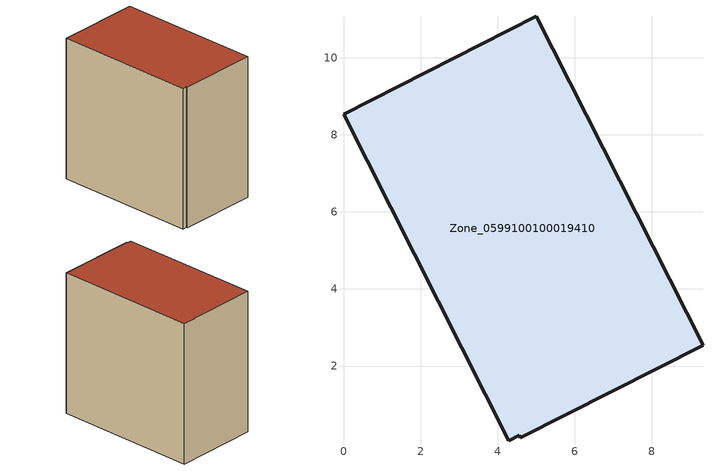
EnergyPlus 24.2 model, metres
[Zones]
Zone_0599100100019410
 floor ground (C_G): 4.59,0.14 4.56,0.21 4.29,0.07 0,8.54 5,11.07 9.33,2.54 z3.34
 wall outside (C_F): 9.33,2.54 5,11.07 0,8.54 4.29,0.07 4.56,0.21 4.59,0.14 9.33,2.54 z3.34:12.82
 roof outside (C_R): 4.56,0.21 4.59,0.14 9.33,2.54 5,11.07 0,8.54 4.29,0.07 z12.82
[BUILDING]
Pand.0599100100019410: North Axis=0; Terrain=City; Loads Convergence Tolerance Value=0.04; Temperature Convergence Tolerance Value=0.4; Solar Distribution=FullExterior; Maximum Number of Warmup Days=25; Minimum Number of Warmup Days=1
[Site:Location]
Rotterdam.The.Hague.AP_ZH_NLD Design_Conditions: Latitude=51.96; Longitude=4.45; Time Zone=1; Elevation=-4.5
[SITE:GROUNDTEMPERATURE:BUILDINGSURFACE]
18, 18, 18, 18, 18, 18, 18, 18, 18, 18, 18, 18
[MATERIAL] Thermal Absorptance=0.9; Solar Absorptance=0.7; Visible Absorptance=0.7
Name | Roughness | Thickness | Conductivity | Density | Specific Heat
G.TC.2015-2018 | MediumSmooth | 0.15 | 0.0428571 | 540 | 1210
F.TC.2015-2018 | Rough | 0.3 | 0.0666667 | 1920 | 840
R.TC.2015-2018 | MediumRough | 0.2 | 0.0333333 | 1500 | 1000
[CONSTRUCTION]
C_G: G.TC.2015-2018
C_F: F.TC.2015-2018
C_R: R.TC.2015-2018
[ZONE]
Zone_0599100100019410: Type=1; Multiplier=1; Ceiling Height=Autocalculate; Volume=Autocalculate; Floor Area=autocalculate; Part of Total Floor Area=Yes
[ZONEINFILTRATION:DESIGNFLOWRATE]
Infil_Zone_0599100100019410: Zone or ZoneList or Space or SpaceList=Zone_0599100100019410; Schedule=AlwaysOn; Design Flow Rate Calculation Method=Flow/Area; Flow Rate per Floor Area=0.0015; Constant Term Coefficient=1; Temperature Term Coefficient=0; Velocity Term Coefficient=0; Velocity Squared Term Coefficient=0
[HVACTEMPLATE:ZONE:IDEALLOADSAIRSYSTEM]
Zone_0599100100019410: Maximum Heating Supply Air Temperature=50; Minimum Cooling Supply Air Temperature=13; Maximum Heating Supply Air Humidity Ratio=0.0156; Minimum Cooling Supply Air Humidity Ratio=0.0077; Heating Limit=NoLimit; Cooling Limit=NoLimit; Dehumidification Control Type=ConstantSensibleHeatRatio; Cooling Sensible Heat Ratio=0.7; Dehumidification Setpoint=60; Humidification Control Type=None; Humidification Setpoint=30; Outdoor Air Method=None; Outdoor Air Flow Rate per Person=0.00944; Outdoor Air Flow Rate per Zone Floor Area=0; Outdoor Air Flow Rate per Zone=0; Demand Controlled Ventilation Type=None; Outdoor Air Economizer Type=NoEconomizer; Heat Recovery Type=None; Sensible Heat Recovery Effectiveness=0.7; Latent Heat Recovery Effectiveness=0.65
[ZONECONTROL:THERMOSTAT]
ThermostatControl_Zone_0599100100019410: Zone or ZoneList=Zone_0599100100019410; Control Type Schedule=DualSetpointControlType; Control 1=Thermostat_Zone_0599100100019410; Temperature Difference Between Cutout And Setpoint=0
[THERMOSTATSETPOINT:DUALSETPOINT]
Thermostat_Zone_0599100100019410: Heating Setpoint Temperature Schedule=HeatingSetpoint_Zone_0599100100019410; Cooling Setpoint Temperature Schedule=CoolingSetpoint_Zone_0599100100019410
[SCHEDULE:COMPACT]
HeatingSetpoint_Zone_0599100100019410: Through: 12/31, For: AllDays, Until: 24:00, 21
CoolingSetpoint_Zone_0599100100019410: Through: 12/31, For: AllDays, Until: 24:00, 24
DualSetpointControlType: Through: 12/31, For: AllDays, Until: 24:00, 4
AlwaysOn: Through: 12/31, For: AllDays, Until: 24:00, 1
